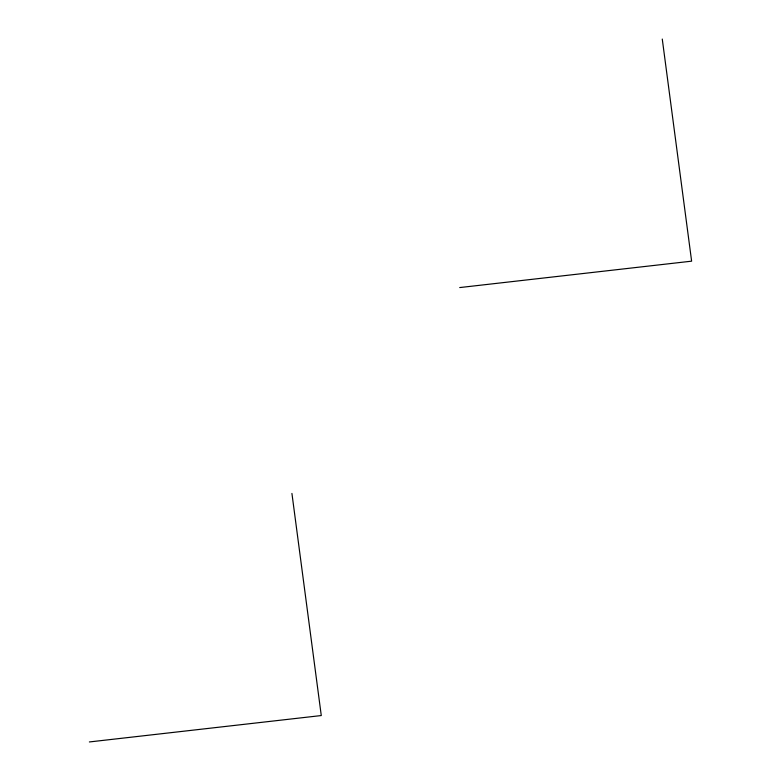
<?xml version="1.0" encoding="UTF-8"?>
<svg xmlns="http://www.w3.org/2000/svg" width="781" height="781" viewBox="0 0 781 781"><rect width="100%" height="100%" fill="white"/><g stroke="black" fill="none" stroke-linecap="round" stroke-linejoin="round"><path stroke-width="1.17" d="M459.726 287.564L691.624 261.166L662.268 39.05M89.376 741.95L321.274 715.552L291.928 493.436"/></g></svg>
